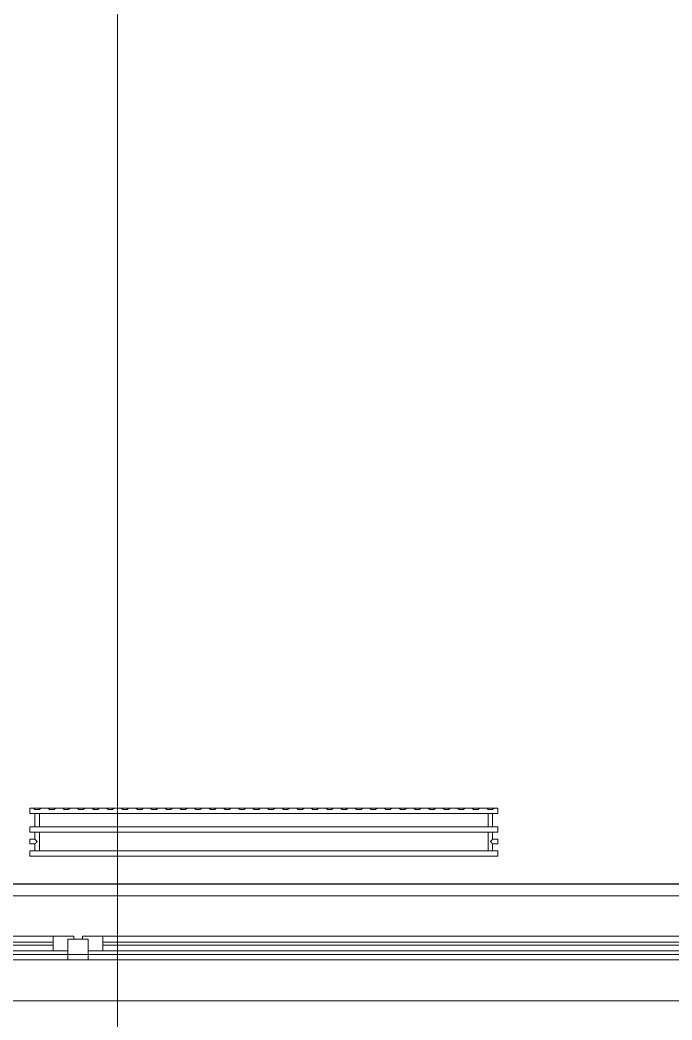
# Model space of a CAD drawing. Header units: millimetres. Extents: x -164500 to 426394, y -23753 to 102118.
# Drawn here: x 162448 to 164678, y 74215 to 77633 of the extents above; entities that cross this region are included whole.
import ezdxf

# ---------------------------------------------------------------- set-up
doc = ezdxf.new("R2010")
doc.units = ezdxf.units.MM
doc.linetypes.add('Осевая', pattern=[6350, 1270, -952.5, 3175, -952.5])
for name, color, linetype, lineweight in [('A-GLAZ', 7, 'Continuous', 9), ('A-GLAZ-1', 7, 'Continuous', 5), ('A-WALL', 7, 'Continuous', 5), ('I-WALL', 7, 'Continuous', 5), ('Оси', 7, 'Continuous', 9), ('Оси-2', 7, 'Осевая', 9)]:
    doc.layers.add(name, color=color, linetype=linetype, lineweight=lineweight)
doc.layers.add('M-EQPM-1', color=7, linetype='Continuous', lineweight=9, true_color=0xb2b2b2)

# ---------------------------------------------------------------- blocks, each defined once
blk = doc.blocks.new('120_Окно_СКБ_2Ст - 120_Окно_СКБ_2Ст 3100х2500 _мал_створка слева_ 2-22446355-Объем проектирования 2 этажа')
at = {"layer": 'A-GLAZ'}
for p, q in [((-1550, -127), (-1550, -57)), ((-1550, -57), (-1480, -57)), ((-1480, -57), (-1480, -127)), ((650, -127), (650, -57)), ((650, -57), (720, -57)), ((720, -57), (720, -127)), ((1480, -127), (1480, -57)), ((1480, -57), (1550, -57)), ((1550, -57), (1550, -127)), ((650, -87), (-1480, -87)), ((-1480, -87), (-1480, -127)), ((-1430, -137), (-1430, -87)), ((600, -137), (600, -87)), ((650, -127), (650, -87)), ((1480, -87), (720, -87)), ((720, -87), (720, -127)), ((770, -137), (770, -87)), ((1430, -137), (1430, -87)), ((1480, -127), (1480, -87)), ((-1480, -127), (-1550, -127)), ((-1480, -127), (-1500, -127)), ((-1500, -127), (-1500, -137)), ((720, -127), (650, -127)), ((670, -127), (650, -127)), ((670, -137), (670, -127)), ((720, -127), (700, -127)), ((700, -127), (700, -137)), ((1550, -127), (1480, -127)), ((1500, -127), (1480, -127)), ((1500, -137), (1500, -127)), ((-1500, -137), (670, -137)), ((670, -137), (-1500, -137)), ((700, -137), (1500, -137)), ((1500, -137), (700, -137))]:
    blk.add_line(p, q, dxfattribs=at)
at = {"layer": 'A-GLAZ-1'}
for p, q in [((1550, -57), (-1550, -57)), ((-1530, -127), (-1500, -127)), ((-1430, -107), (600, -107)), ((600, -117), (-1430, -117)), ((670, -127), (700, -127)), ((770, -107), (1430, -107)), ((1430, -117), (770, -117)), ((1500, -127), (1530, -127))]:
    blk.add_line(p, q, dxfattribs=at)
blk = doc.blocks.new('radiator_prado_classic_z_tip_30_po exemplyaru - Classic Z Тип 30-500-V445-Объем проектирования 2 этажа')
at = {"layer": 'M-EQPM-1'}
for p, q in [((0, -64), (0, -82)), ((0, -64), (1600, -64)), ((1600, -64), (0, -64)), ((0, -82), (0, -64)), ((1600, -82), (1600, -64)), ((1600, -64), (1600, -82)), ((0, -82), (1600, -82)), ((18.5, -82), (0, -82)), ((17.5, -82), (17.5, -106.5)), ((17.5, -82), (17.5, -106.5)), ((17.5, -82), (18.5, -82)), ((18.5, -82), (17.5, -82)), ((17.5, -82), (18.5, -82)), ((21.3, -82), (17.5, -82)), ((18.5, -82), (32.2, -82)), ((32.2, -82), (18.5, -82)), ((18.5, -82), (19.7, -82)), ((19.7, -82), (32.2, -82)), ((32.5, -82), (21.3, -82)), ((32.2, -82), (32.5, -82)), ((32.5, -82), (32.2, -82)), ((32.2, -82), (32.5, -82)), ((1567.8, -82), (32.2, -82)), ((32.5, -146), (32.5, -82)), ((32.5, -146), (32.5, -82)), ((1567.5, -82), (1567.5, -146)), ((1567.5, -82), (1567.5, -146)), ((1567.5, -82), (1567.8, -82)), ((1576.9, -82), (1567.5, -82)), ((1567.5, -82), (1567.8, -82)), ((1567.8, -82), (1567.5, -82)), ((1567.8, -82), (1571.2, -82)), ((1567.8, -82), (1581.5, -82)), ((1569.7, -82), (1567.8, -82)), ((1573.1, -82), (1569.7, -82)), ((1571.2, -82), (1581.5, -82)), ((1581.5, -82), (1573.1, -82)), ((1582.5, -82), (1576.9, -82)), ((1581.5, -82), (1582.5, -82)), ((1581.5, -82), (1582.5, -82)), ((1582.5, -82), (1581.5, -82)), ((1600, -82), (1581.5, -82)), ((1582.5, -106.5), (1582.5, -82)), ((1582.5, -106.5), (1582.5, -82)), ((17.5, -106.5), (0, -106.5)), ((17.5, -106.5), (0, -106.5)), ((0, -121.5), (0, -106.5)), ((0, -106.5), (0, -107.5)), ((0, -107.5), (0, -120.5)), ((0, -107.5), (0, -108.7)), ((0, -110.3), (0, -107.5)), ((0, -107.5), (0, -107.5)), ((0, -108.7), (0, -110.3)), ((0, -110.3), (0, -114)), ((0, -114), (0, -110.3)), ((0, -114), (0, -117.8)), ((0, -120.5), (0, -114)), ((0, -117.8), (0, -119.3)), ((0, -119.3), (0, -120.5)), ((0, -120.5), (0, -121.5)), ((0, -120.5), (0, -120.5)), ((0, -121.5), (17.5, -121.5)), ((0, -121.5), (17.5, -121.5)), ((17.5, -121.5), (17.5, -146)), ((17.5, -121.5), (17.5, -146)), ((1600, -106.5), (1582.5, -106.5)), ((1600, -106.5), (1582.5, -106.5)), ((1582.5, -146), (1582.5, -121.5)), ((1582.5, -121.5), (1600, -121.5)), ((1582.5, -146), (1582.5, -121.5)), ((1582.5, -121.5), (1600, -121.5)), ((1600, -107.5), (1600, -106.5)), ((1600, -106.5), (1600, -121.5)), ((1600, -107.5), (1600, -106.5)), ((1600, -106.5), (1600, -107.5)), ((1600, -114), (1600, -107.5)), ((1600, -112.1), (1600, -107.5)), ((1600, -107.5), (1600, -114)), ((1600, -120.5), (1600, -112.1)), ((1600, -120.5), (1600, -114)), ((1600, -114), (1600, -120.5)), ((1600, -121.5), (1600, -120.5)), ((1600, -121.5), (1600, -120.5)), ((1600, -120.5), (1600, -121.5)), ((0, -146), (0, -164)), ((1600, -146), (0, -146)), ((0, -146), (18.5, -146)), ((0, -164), (0, -146)), ((0, -164), (1600, -164)), ((17.8, -164), (0, -164)), ((18.5, -146), (17.5, -146)), ((17.5, -146), (18.5, -146)), ((18.5, -146), (17.5, -146)), ((17.5, -146), (31.5, -146)), ((17.5, -164), (17.5, -210)), ((17.5, -164), (17.5, -210)), ((17.5, -164), (17.8, -164)), ((17.8, -164), (17.5, -164)), ((17.5, -164), (17.8, -164)), ((17.8, -164), (17.5, -164)), ((17.8, -164), (32.2, -164)), ((19.7, -164), (17.8, -164)), ((17.8, -164), (32.2, -164)), ((18.5, -164), (17.8, -164)), ((32.2, -146), (18.5, -146)), ((18.5, -146), (19.7, -146)), ((19.7, -146), (18.5, -146)), ((19.7, -164), (18.5, -164)), ((19.7, -146), (32.2, -146)), ((32.2, -146), (19.7, -146)), ((23.1, -164), (19.7, -164)), ((21.3, -164), (19.7, -164)), ((23.1, -164), (21.3, -164)), ((26.9, -164), (23.1, -164)), ((25, -164), (23.1, -164)), ((32.5, -164), (25, -164)), ((32.2, -164), (26.9, -164)), ((31.5, -146), (32.5, -146)), ((32.5, -146), (32.2, -146)), ((32.2, -146), (32.5, -146)), ((32.5, -146), (32.2, -146)), ((32.2, -146), (1567.8, -146)), ((32.2, -164), (32.5, -164)), ((32.5, -164), (32.2, -164)), ((32.2, -164), (32.5, -164)), ((1567.8, -164), (32.2, -164)), ((32.5, -210), (32.5, -164)), ((32.5, -210), (32.5, -164)), ((1567.8, -146), (1567.5, -146)), ((1567.5, -146), (1568.5, -146)), ((1567.8, -146), (1567.5, -146)), ((1567.5, -146), (1567.8, -146)), ((1567.5, -164), (1567.5, -210)), ((1567.5, -164), (1567.5, -210)), ((1567.5, -164), (1567.8, -164)), ((1571.2, -164), (1567.5, -164)), ((1567.5, -164), (1567.8, -164)), ((1567.8, -164), (1567.5, -164)), ((1573.1, -146), (1567.8, -146)), ((1581.5, -146), (1567.8, -146)), ((1567.8, -146), (1581.5, -146)), ((1567.8, -164), (1571.2, -164)), ((1567.8, -164), (1582.2, -164)), ((1581.5, -164), (1567.8, -164)), ((1568.5, -146), (1576.9, -146)), ((1571.2, -164), (1575, -164)), ((1575, -164), (1571.2, -164)), ((1581.5, -146), (1573.1, -146)), ((1575, -164), (1580.3, -164)), ((1578.7, -164), (1575, -164)), ((1576.9, -146), (1582.5, -146)), ((1582.5, -164), (1578.7, -164)), ((1580.3, -164), (1582.2, -164)), ((1582.5, -146), (1581.5, -146)), ((1582.5, -146), (1581.5, -146)), ((1581.5, -146), (1582.5, -146)), ((1581.5, -146), (1600, -146)), ((1582.2, -164), (1581.5, -164)), ((1582.2, -164), (1582.5, -164)), ((1582.2, -164), (1582.5, -164)), ((1582.5, -164), (1582.2, -164)), ((1600, -164), (1582.2, -164)), ((1582.5, -210), (1582.5, -164)), ((1582.5, -210), (1582.5, -164)), ((1600, -164), (1600, -146)), ((1600, -146), (1600, -164)), ((1600, -210), (0, -210)), ((0, -210), (0, -228)), ((0, -228), (0, -210)), ((0, -210), (17.8, -210)), ((0, -228), (1600, -228)), ((12.5, -228), (0, -228)), ((17.5, -223), (12.5, -228)), ((17.5, -223), (12.5, -228)), ((37.5, -228), (12.5, -228)), ((37.5, -228), (12.5, -228)), ((12.5, -228), (37.5, -228)), ((17.8, -210), (17.5, -210)), ((17.5, -210), (17.8, -210)), ((30.3, -210), (17.5, -210)), ((17.5, -210), (17.8, -210)), ((17.5, -223), (32.5, -223)), ((32.5, -223), (17.5, -223)), ((30.3, -210), (17.8, -210)), ((17.8, -210), (32.2, -210)), ((17.8, -210), (18.5, -210)), ((18.5, -210), (19.7, -210)), ((19.7, -210), (21.3, -210)), ((21.3, -210), (23.1, -210)), ((23.1, -210), (25, -210)), ((25, -210), (26.9, -210)), ((26.9, -210), (28.8, -210)), ((28.8, -210), (30.3, -210)), ((32.2, -210), (30.3, -210)), ((32.5, -210), (30.3, -210)), ((30.3, -210), (31.5, -210)), ((31.5, -210), (32.2, -210)), ((32.5, -210), (32.2, -210)), ((32.2, -210), (32.5, -210)), ((32.2, -210), (32.5, -210)), ((32.2, -210), (1567.8, -210)), ((37.5, -228), (32.5, -223)), ((32.5, -223), (37.5, -228)), ((62.5, -228), (37.5, -228)), ((67.5, -223), (62.5, -228)), ((67.5, -223), (62.5, -228)), ((87.5, -228), (62.5, -228)), ((87.5, -228), (62.5, -228)), ((62.5, -228), (87.5, -228)), ((67.5, -223), (82.5, -223)), ((82.5, -223), (67.5, -223)), ((87.5, -228), (82.5, -223)), ((82.5, -223), (87.5, -228)), ((112.5, -228), (87.5, -228)), ((117.5, -223), (112.5, -228)), ((117.5, -223), (112.5, -228)), ((137.5, -228), (112.5, -228)), ((137.5, -228), (112.5, -228)), ((112.5, -228), (137.5, -228)), ((117.5, -223), (132.5, -223)), ((132.5, -223), (117.5, -223)), ((137.5, -228), (132.5, -223)), ((132.5, -223), (137.5, -228)), ((162.5, -228), (137.5, -228)), ((167.5, -223), (162.5, -228)), ((167.5, -223), (162.5, -228)), ((187.5, -228), (162.5, -228)), ((187.5, -228), (162.5, -228)), ((162.5, -228), (187.5, -228)), ((167.5, -223), (182.5, -223)), ((182.5, -223), (167.5, -223)), ((187.5, -228), (182.5, -223)), ((182.5, -223), (187.5, -228)), ((212.5, -228), (187.5, -228)), ((217.5, -223), (212.5, -228)), ((217.5, -223), (212.5, -228)), ((237.5, -228), (212.5, -228)), ((237.5, -228), (212.5, -228)), ((212.5, -228), (237.5, -228)), ((217.5, -223), (232.5, -223)), ((232.5, -223), (217.5, -223)), ((237.5, -228), (232.5, -223)), ((232.5, -223), (237.5, -228)), ((262.5, -228), (237.5, -228)), ((267.5, -223), (262.5, -228)), ((267.5, -223), (262.5, -228)), ((287.5, -228), (262.5, -228)), ((287.5, -228), (262.5, -228)), ((262.5, -228), (287.5, -228)), ((267.5, -223), (282.5, -223)), ((282.5, -223), (267.5, -223)), ((287.5, -228), (282.5, -223)), ((282.5, -223), (287.5, -228)), ((312.5, -228), (287.5, -228)), ((317.5, -223), (312.5, -228)), ((317.5, -223), (312.5, -228)), ((337.5, -228), (312.5, -228)), ((337.5, -228), (312.5, -228)), ((312.5, -228), (337.5, -228)), ((317.5, -223), (332.5, -223)), ((332.5, -223), (317.5, -223)), ((337.5, -228), (332.5, -223)), ((332.5, -223), (337.5, -228)), ((362.5, -228), (337.5, -228)), ((367.5, -223), (362.5, -228)), ((367.5, -223), (362.5, -228)), ((387.5, -228), (362.5, -228)), ((387.5, -228), (362.5, -228)), ((362.5, -228), (387.5, -228)), ((367.5, -223), (382.5, -223)), ((382.5, -223), (367.5, -223)), ((387.5, -228), (382.5, -223)), ((382.5, -223), (387.5, -228)), ((412.5, -228), (387.5, -228)), ((417.5, -223), (412.5, -228)), ((417.5, -223), (412.5, -228)), ((437.5, -228), (412.5, -228)), ((437.5, -228), (412.5, -228)), ((412.5, -228), (437.5, -228)), ((417.5, -223), (432.5, -223)), ((432.5, -223), (417.5, -223)), ((437.5, -228), (432.5, -223)), ((432.5, -223), (437.5, -228)), ((462.5, -228), (437.5, -228)), ((467.5, -223), (462.5, -228)), ((467.5, -223), (462.5, -228)), ((487.5, -228), (462.5, -228)), ((487.5, -228), (462.5, -228)), ((462.5, -228), (487.5, -228)), ((467.5, -223), (482.5, -223)), ((482.5, -223), (467.5, -223)), ((487.5, -228), (482.5, -223)), ((482.5, -223), (487.5, -228)), ((512.5, -228), (487.5, -228)), ((517.5, -223), (512.5, -228)), ((517.5, -223), (512.5, -228)), ((537.5, -228), (512.5, -228)), ((537.5, -228), (512.5, -228)), ((512.5, -228), (537.5, -228)), ((517.5, -223), (532.5, -223)), ((532.5, -223), (517.5, -223)), ((537.5, -228), (532.5, -223)), ((532.5, -223), (537.5, -228)), ((562.5, -228), (537.5, -228)), ((567.5, -223), (562.5, -228)), ((567.5, -223), (562.5, -228)), ((587.5, -228), (562.5, -228)), ((587.5, -228), (562.5, -228)), ((562.5, -228), (587.5, -228)), ((567.5, -223), (582.5, -223)), ((582.5, -223), (567.5, -223)), ((587.5, -228), (582.5, -223)), ((582.5, -223), (587.5, -228)), ((612.5, -228), (587.5, -228)), ((617.5, -223), (612.5, -228)), ((617.5, -223), (612.5, -228)), ((637.5, -228), (612.5, -228)), ((637.5, -228), (612.5, -228)), ((612.5, -228), (637.5, -228)), ((617.5, -223), (632.5, -223)), ((632.5, -223), (617.5, -223)), ((637.5, -228), (632.5, -223)), ((632.5, -223), (637.5, -228)), ((662.5, -228), (637.5, -228)), ((667.5, -223), (662.5, -228)), ((667.5, -223), (662.5, -228)), ((687.5, -228), (662.5, -228)), ((687.5, -228), (662.5, -228)), ((662.5, -228), (687.5, -228)), ((667.5, -223), (682.5, -223)), ((682.5, -223), (667.5, -223)), ((687.5, -228), (682.5, -223)), ((682.5, -223), (687.5, -228)), ((712.5, -228), (687.5, -228)), ((717.5, -223), (712.5, -228)), ((717.5, -223), (712.5, -228)), ((737.5, -228), (712.5, -228)), ((737.5, -228), (712.5, -228)), ((712.5, -228), (737.5, -228)), ((717.5, -223), (732.5, -223)), ((732.5, -223), (717.5, -223)), ((737.5, -228), (732.5, -223)), ((732.5, -223), (737.5, -228)), ((762.5, -228), (737.5, -228)), ((767.5, -223), (762.5, -228)), ((767.5, -223), (762.5, -228)), ((787.5, -228), (762.5, -228)), ((787.5, -228), (762.5, -228)), ((762.5, -228), (787.5, -228)), ((767.5, -223), (782.5, -223)), ((782.5, -223), (767.5, -223)), ((787.5, -228), (782.5, -223)), ((782.5, -223), (787.5, -228)), ((812.5, -228), (787.5, -228)), ((817.5, -223), (812.5, -228)), ((817.5, -223), (812.5, -228)), ((837.5, -228), (812.5, -228)), ((837.5, -228), (812.5, -228)), ((812.5, -228), (837.5, -228)), ((817.5, -223), (832.5, -223)), ((832.5, -223), (817.5, -223)), ((837.5, -228), (832.5, -223)), ((832.5, -223), (837.5, -228)), ((862.5, -228), (837.5, -228)), ((867.5, -223), (862.5, -228)), ((867.5, -223), (862.5, -228)), ((887.5, -228), (862.5, -228)), ((887.5, -228), (862.5, -228)), ((862.5, -228), (887.5, -228)), ((867.5, -223), (882.5, -223)), ((882.5, -223), (867.5, -223)), ((887.5, -228), (882.5, -223)), ((882.5, -223), (887.5, -228)), ((912.5, -228), (887.5, -228)), ((917.5, -223), (912.5, -228)), ((917.5, -223), (912.5, -228)), ((937.5, -228), (912.5, -228)), ((937.5, -228), (912.5, -228)), ((912.5, -228), (937.5, -228)), ((917.5, -223), (932.5, -223)), ((932.5, -223), (917.5, -223)), ((937.5, -228), (932.5, -223)), ((932.5, -223), (937.5, -228)), ((962.5, -228), (937.5, -228)), ((967.5, -223), (962.5, -228)), ((967.5, -223), (962.5, -228)), ((987.5, -228), (962.5, -228)), ((987.5, -228), (962.5, -228)), ((962.5, -228), (987.5, -228)), ((967.5, -223), (982.5, -223)), ((982.5, -223), (967.5, -223)), ((987.5, -228), (982.5, -223)), ((982.5, -223), (987.5, -228)), ((1012.5, -228), (987.5, -228)), ((1017.5, -223), (1012.5, -228)), ((1017.5, -223), (1012.5, -228)), ((1037.5, -228), (1012.5, -228)), ((1037.5, -228), (1012.5, -228)), ((1012.5, -228), (1037.5, -228)), ((1017.5, -223), (1032.5, -223)), ((1032.5, -223), (1017.5, -223)), ((1037.5, -228), (1032.5, -223)), ((1032.5, -223), (1037.5, -228)), ((1062.5, -228), (1037.5, -228)), ((1067.5, -223), (1062.5, -228)), ((1067.5, -223), (1062.5, -228)), ((1087.5, -228), (1062.5, -228)), ((1087.5, -228), (1062.5, -228)), ((1062.5, -228), (1087.5, -228)), ((1067.5, -223), (1082.5, -223)), ((1082.5, -223), (1067.5, -223)), ((1087.5, -228), (1082.5, -223)), ((1082.5, -223), (1087.5, -228)), ((1112.5, -228), (1087.5, -228)), ((1117.5, -223), (1112.5, -228)), ((1117.5, -223), (1112.5, -228)), ((1137.5, -228), (1112.5, -228)), ((1137.5, -228), (1112.5, -228)), ((1112.5, -228), (1137.5, -228)), ((1117.5, -223), (1132.5, -223)), ((1132.5, -223), (1117.5, -223)), ((1137.5, -228), (1132.5, -223)), ((1132.5, -223), (1137.5, -228)), ((1162.5, -228), (1137.5, -228)), ((1167.5, -223), (1162.5, -228)), ((1167.5, -223), (1162.5, -228)), ((1187.5, -228), (1162.5, -228)), ((1187.5, -228), (1162.5, -228)), ((1162.5, -228), (1187.5, -228)), ((1167.5, -223), (1182.5, -223)), ((1182.5, -223), (1167.5, -223)), ((1187.5, -228), (1182.5, -223)), ((1182.5, -223), (1187.5, -228)), ((1212.5, -228), (1187.5, -228)), ((1217.5, -223), (1212.5, -228)), ((1217.5, -223), (1212.5, -228)), ((1237.5, -228), (1212.5, -228)), ((1237.5, -228), (1212.5, -228)), ((1212.5, -228), (1237.5, -228)), ((1217.5, -223), (1232.5, -223)), ((1232.5, -223), (1217.5, -223)), ((1237.5, -228), (1232.5, -223)), ((1232.5, -223), (1237.5, -228)), ((1262.5, -228), (1237.5, -228)), ((1267.5, -223), (1262.5, -228)), ((1267.5, -223), (1262.5, -228)), ((1287.5, -228), (1262.5, -228)), ((1287.5, -228), (1262.5, -228)), ((1262.5, -228), (1287.5, -228)), ((1267.5, -223), (1282.5, -223)), ((1282.5, -223), (1267.5, -223)), ((1287.5, -228), (1282.5, -223)), ((1282.5, -223), (1287.5, -228)), ((1312.5, -228), (1287.5, -228)), ((1317.5, -223), (1312.5, -228)), ((1317.5, -223), (1312.5, -228)), ((1337.5, -228), (1312.5, -228)), ((1337.5, -228), (1312.5, -228)), ((1312.5, -228), (1337.5, -228)), ((1317.5, -223), (1332.5, -223)), ((1332.5, -223), (1317.5, -223)), ((1337.5, -228), (1332.5, -223)), ((1332.5, -223), (1337.5, -228)), ((1362.5, -228), (1337.5, -228)), ((1367.5, -223), (1362.5, -228)), ((1367.5, -223), (1362.5, -228)), ((1387.5, -228), (1362.5, -228)), ((1387.5, -228), (1362.5, -228)), ((1362.5, -228), (1387.5, -228)), ((1367.5, -223), (1382.5, -223)), ((1382.5, -223), (1367.5, -223)), ((1387.5, -228), (1382.5, -223)), ((1382.5, -223), (1387.5, -228)), ((1412.5, -228), (1387.5, -228)), ((1417.5, -223), (1412.5, -228)), ((1417.5, -223), (1412.5, -228)), ((1437.5, -228), (1412.5, -228)), ((1437.5, -228), (1412.5, -228)), ((1412.5, -228), (1437.5, -228)), ((1417.5, -223), (1432.5, -223)), ((1432.5, -223), (1417.5, -223)), ((1437.5, -228), (1432.5, -223)), ((1432.5, -223), (1437.5, -228)), ((1462.5, -228), (1437.5, -228)), ((1467.5, -223), (1462.5, -228)), ((1467.5, -223), (1462.5, -228)), ((1487.5, -228), (1462.5, -228)), ((1487.5, -228), (1462.5, -228)), ((1462.5, -228), (1487.5, -228)), ((1467.5, -223), (1482.5, -223)), ((1482.5, -223), (1467.5, -223)), ((1487.5, -228), (1482.5, -223)), ((1482.5, -223), (1487.5, -228)), ((1512.5, -228), (1487.5, -228)), ((1517.5, -223), (1512.5, -228)), ((1517.5, -223), (1512.5, -228)), ((1537.5, -228), (1512.5, -228)), ((1537.5, -228), (1512.5, -228)), ((1512.5, -228), (1537.5, -228)), ((1517.5, -223), (1532.5, -223)), ((1532.5, -223), (1517.5, -223)), ((1537.5, -228), (1532.5, -223)), ((1532.5, -223), (1537.5, -228)), ((1562.5, -228), (1537.5, -228)), ((1567.5, -223), (1562.5, -228)), ((1567.5, -223), (1562.5, -228)), ((1587.5, -228), (1562.5, -228)), ((1587.5, -228), (1562.5, -228)), ((1562.5, -228), (1587.5, -228)), ((1569.7, -210), (1567.5, -210)), ((1567.5, -210), (1567.8, -210)), ((1567.8, -210), (1567.5, -210)), ((1567.5, -210), (1567.8, -210)), ((1567.5, -223), (1582.5, -223)), ((1582.5, -223), (1567.5, -223)), ((1567.8, -210), (1569.7, -210)), ((1582.2, -210), (1567.8, -210)), ((1567.8, -210), (1582.2, -210)), ((1571.2, -210), (1569.7, -210)), ((1569.7, -210), (1573.1, -210)), ((1573.1, -210), (1571.2, -210)), ((1575, -210), (1573.1, -210)), ((1573.1, -210), (1582.2, -210)), ((1576.9, -210), (1575, -210)), ((1578.7, -210), (1576.9, -210)), ((1580.3, -210), (1578.7, -210)), ((1581.5, -210), (1580.3, -210)), ((1582.2, -210), (1581.5, -210)), ((1582.5, -210), (1582.2, -210)), ((1582.2, -210), (1582.5, -210)), ((1582.5, -210), (1582.2, -210)), ((1582.2, -210), (1582.5, -210)), ((1582.2, -210), (1600, -210)), ((1587.5, -228), (1582.5, -223)), ((1582.5, -223), (1587.5, -228)), ((1600, -228), (1587.5, -228)), ((1600, -228), (1600, -210)), ((1600, -210), (1600, -228))]:
    blk.add_line(p, q, dxfattribs=at)
for points, knots in [([(18.5, -107.5), (18.4, -107.4), (18.3, -107.3), (18.1, -107.1), (17.9, -106.9), (17.8, -106.8), (17.7, -106.7), (17.5, -106.5), (17.5, -106.5), (17.5, -106.5)], [0.7142857, 0.7142857, 0.7142857, 0.7142857, 0.75, 0.7857143, 0.8214286, 0.8571429, 0.8928571, 0.9285714, 1, 1, 1, 1]), ([(17.5, -106.5), (17.5, -106.5), (17.5, -106.5), (17.7, -106.7), (17.8, -106.8), (17.9, -106.9), (18.1, -107.1), (18.3, -107.3), (18.4, -107.4), (18.5, -107.5)], [0, 0, 0, 0, 0.0714286, 0.1071429, 0.1428571, 0.1785714, 0.2142857, 0.25, 0.2857143, 0.2857143, 0.2857143, 0.2857143]), ([(17.5, -106.5), (17.5, -106.5), (17.5, -106.5), (17.7, -106.7), (17.8, -106.8), (17.9, -106.9), (18.1, -107.1), (18.3, -107.3), (18.4, -107.4), (18.5, -107.5)], [0, 0, 0, 0, 0.0714286, 0.1071429, 0.1428571, 0.1785714, 0.2142857, 0.25, 0.2857143, 0.2857143, 0.2857143, 0.2857143]), ([(25, -114), (24.5, -113.5), (23.6, -112.6), (22.4, -111.4), (21.6, -110.6), (21.1, -110.1), (20.8, -109.8), (20.5, -109.5), (20.2, -109.2), (19.8, -108.9), (19.6, -108.6), (19.3, -108.3), (19, -108), (18.7, -107.7), (18.5, -107.5), (18.3, -107.3), (18.1, -107.1), (17.9, -106.9), (17.8, -106.8), (17.7, -106.7), (17.5, -106.5), (17.5, -106.5), (17.5, -106.5)], [0, 0, 0, 0, 0.142857, 0.285714, 0.357143, 0.392857, 0.428571, 0.464286, 0.5, 0.535714, 0.571429, 0.607143, 0.642857, 0.678571, 0.714286, 0.75, 0.785714, 0.821429, 0.857143, 0.892857, 0.928571, 1, 1, 1, 1]), ([(17.5, -121.5), (17.5, -121.5), (17.5, -121.5), (17.7, -121.3), (17.8, -121.2), (17.9, -121.1), (18.1, -120.9), (18.3, -120.7), (18.5, -120.5), (18.7, -120.3), (19, -120), (19.3, -119.7), (19.6, -119.4), (19.8, -119.1), (20.3, -118.7), (20.7, -118.3), (21.1, -117.9), (21.6, -117.4), (22.4, -116.6), (23.6, -115.4), (24.5, -114.5), (25, -114)], [0, 0, 0, 0, 0.071429, 0.107143, 0.142857, 0.178571, 0.214286, 0.25, 0.285714, 0.321429, 0.357143, 0.392857, 0.428571, 0.464286, 0.5, 0.571429, 0.607143, 0.642857, 0.714286, 0.857143, 1, 1, 1, 1]), ([(17.5, -121.5), (17.5, -121.5), (17.5, -121.5), (17.7, -121.3), (17.8, -121.2), (17.9, -121.1), (18.1, -120.9), (18.3, -120.7), (18.4, -120.6), (18.5, -120.5)], [0, 0, 0, 0, 0.0714286, 0.1071429, 0.1428571, 0.1785714, 0.2142857, 0.25, 0.2857143, 0.2857143, 0.2857143, 0.2857143]), ([(18.5, -120.5), (18.4, -120.6), (18.3, -120.7), (18.1, -120.9), (17.9, -121.1), (17.8, -121.2), (17.7, -121.3), (17.5, -121.5), (17.5, -121.5), (17.5, -121.5)], [0.7142857, 0.7142857, 0.7142857, 0.7142857, 0.75, 0.7857143, 0.8214286, 0.8571429, 0.8928571, 0.9285714, 1, 1, 1, 1]), ([(18.5, -120.5), (18.4, -120.6), (18.3, -120.7), (18.1, -120.9), (17.9, -121.1), (17.8, -121.2), (17.7, -121.3), (17.5, -121.5), (17.5, -121.5), (17.5, -121.5)], [0.7142857, 0.7142857, 0.7142857, 0.7142857, 0.75, 0.7857143, 0.8214286, 0.8571429, 0.8928571, 0.9285714, 1, 1, 1, 1]), ([(22.1, -111.1), (21.9, -110.9), (21.6, -110.6), (21.1, -110.1), (20.8, -109.8), (20.5, -109.5), (20.2, -109.2), (19.9, -108.8), (19.7, -108.7), (19.6, -108.6)], [0.2857143, 0.2857143, 0.2857143, 0.2857143, 0.3571429, 0.3928571, 0.4285714, 0.4642857, 0.5, 0.5357143, 0.5714286, 0.5714286, 0.5714286, 0.5714286]), ([(19.6, -108.6), (19.7, -108.7), (19.9, -108.8), (20.3, -109.3), (20.7, -109.7), (21.1, -110.1), (21.6, -110.6), (21.9, -110.9), (22.1, -111.1)], [0.4285714, 0.4285714, 0.4285714, 0.4285714, 0.4642857, 0.5, 0.5714286, 0.6071429, 0.6428571, 0.7142857, 0.7142857, 0.7142857, 0.7142857]), ([(19.6, -108.6), (19.7, -108.7), (19.8, -108.9), (20.3, -109.3), (20.6, -109.6), (20.8, -109.8)], [0.4285714, 0.4285714, 0.4285714, 0.4285714, 0.4642857, 0.5, 0.5714286, 0.5714286, 0.5714286, 0.5714286]), ([(19.6, -119.4), (19.7, -119.3), (19.9, -119.2), (20.3, -118.7), (20.7, -118.3), (21.1, -117.9), (21.6, -117.4), (21.9, -117.1), (22.1, -116.9)], [0.4285714, 0.4285714, 0.4285714, 0.4285714, 0.4642857, 0.5, 0.5714286, 0.6071429, 0.6428571, 0.7142857, 0.7142857, 0.7142857, 0.7142857]), ([(22.1, -116.9), (21.9, -117.1), (21.6, -117.4), (21.1, -117.9), (20.8, -118.2), (20.5, -118.5), (20.2, -118.8), (19.9, -119.2), (19.7, -119.3), (19.6, -119.4)], [0.2857143, 0.2857143, 0.2857143, 0.2857143, 0.3571429, 0.3928571, 0.4285714, 0.4642857, 0.5, 0.5357143, 0.5714286, 0.5714286, 0.5714286, 0.5714286]), ([(20.8, -109.8), (20.9, -109.9), (21.1, -110.1), (21.6, -110.6), (21.9, -110.9), (22.1, -111.1)], [0.5714286, 0.5714286, 0.5714286, 0.5714286, 0.6071429, 0.6428571, 0.7142857, 0.7142857, 0.7142857, 0.7142857]), ([(22.1, -116.9), (21.9, -117.1), (21.6, -117.4), (21.1, -117.9), (20.9, -118.1), (20.8, -118.2)], [0.2857143, 0.2857143, 0.2857143, 0.2857143, 0.3571429, 0.3928571, 0.4285714, 0.4285714, 0.4285714, 0.4285714]), ([(1575, -114), (1575.5, -113.5), (1576.4, -112.6), (1577.6, -111.4), (1578.4, -110.6), (1578.9, -110.1), (1579.2, -109.8), (1579.5, -109.5), (1579.8, -109.2), (1580.1, -108.8), (1580.4, -108.6), (1580.7, -108.3), (1581, -108), (1581.3, -107.7), (1581.5, -107.5), (1581.7, -107.3), (1581.9, -107.1), (1582.1, -106.9), (1582.2, -106.8), (1582.3, -106.7), (1582.5, -106.5), (1582.5, -106.5), (1582.5, -106.5)], [0, 0, 0, 0, 0.142857, 0.285714, 0.357143, 0.392857, 0.428571, 0.464286, 0.5, 0.535714, 0.571429, 0.607143, 0.642857, 0.678571, 0.714286, 0.75, 0.785714, 0.821429, 0.857143, 0.892857, 0.928571, 1, 1, 1, 1]), ([(1582.5, -121.5), (1582.5, -121.5), (1582.5, -121.5), (1582.3, -121.3), (1582.2, -121.2), (1582.1, -121.1), (1581.9, -120.9), (1581.7, -120.7), (1581.5, -120.5), (1581.3, -120.3), (1581, -120), (1580.7, -119.7), (1580.4, -119.4), (1580.1, -119.2), (1579.7, -118.7), (1579.3, -118.3), (1578.9, -117.9), (1578.4, -117.4), (1577.6, -116.6), (1576.4, -115.4), (1575.5, -114.5), (1575, -114)], [0, 0, 0, 0, 0.071429, 0.107143, 0.142857, 0.178571, 0.214286, 0.25, 0.285714, 0.321429, 0.357143, 0.392857, 0.428571, 0.464286, 0.5, 0.571429, 0.607143, 0.642857, 0.714286, 0.857143, 1, 1, 1, 1]), ([(1577.9, -111.1), (1578.1, -110.9), (1578.4, -110.6), (1578.9, -110.1), (1579.2, -109.8), (1579.5, -109.5), (1579.8, -109.2), (1580.1, -108.8), (1580.3, -108.7), (1580.4, -108.6)], [0.2857143, 0.2857143, 0.2857143, 0.2857143, 0.3571429, 0.3928571, 0.4285714, 0.4642857, 0.5, 0.5357143, 0.5714286, 0.5714286, 0.5714286, 0.5714286]), ([(1579.2, -109.8), (1579.1, -109.9), (1578.9, -110.1), (1578.4, -110.6), (1578.1, -110.9), (1577.9, -111.1)], [0.5714286, 0.5714286, 0.5714286, 0.5714286, 0.6071429, 0.6428571, 0.7142857, 0.7142857, 0.7142857, 0.7142857]), ([(1579.2, -109.8), (1579.1, -109.9), (1578.9, -110.1), (1578.4, -110.6), (1578.1, -110.9), (1577.9, -111.1)], [0.5714286, 0.5714286, 0.5714286, 0.5714286, 0.6071429, 0.6428571, 0.7142857, 0.7142857, 0.7142857, 0.7142857]), ([(1577.9, -116.9), (1578.1, -117.1), (1578.4, -117.4), (1578.9, -117.9), (1579.1, -118.1), (1579.2, -118.2)], [0.2857143, 0.2857143, 0.2857143, 0.2857143, 0.3571429, 0.3928571, 0.4285714, 0.4285714, 0.4285714, 0.4285714]), ([(1577.9, -116.9), (1578.1, -117.1), (1578.4, -117.4), (1578.9, -117.9), (1579.1, -118.1), (1579.2, -118.2)], [0.2857143, 0.2857143, 0.2857143, 0.2857143, 0.3571429, 0.3928571, 0.4285714, 0.4285714, 0.4285714, 0.4285714]), ([(1579.2, -118.2), (1579.1, -118.1), (1578.9, -117.9), (1578.4, -117.4), (1578.1, -117.1), (1577.9, -116.9)], [0.5714286, 0.5714286, 0.5714286, 0.5714286, 0.6071429, 0.6428571, 0.7142857, 0.7142857, 0.7142857, 0.7142857]), ([(1580.4, -108.6), (1580.3, -108.7), (1580.1, -108.8), (1579.7, -109.3), (1579.4, -109.6), (1579.2, -109.8)], [0.4285714, 0.4285714, 0.4285714, 0.4285714, 0.4642857, 0.5, 0.5714286, 0.5714286, 0.5714286, 0.5714286]), ([(1580.4, -108.6), (1580.3, -108.7), (1580.1, -108.8), (1579.7, -109.3), (1579.4, -109.6), (1579.2, -109.8)], [0.4285714, 0.4285714, 0.4285714, 0.4285714, 0.4642857, 0.5, 0.5714286, 0.5714286, 0.5714286, 0.5714286]), ([(1580.4, -119.4), (1580.3, -119.3), (1580.1, -119.2), (1579.7, -118.7), (1579.4, -118.4), (1579.2, -118.2)], [0.4285714, 0.4285714, 0.4285714, 0.4285714, 0.4642857, 0.5, 0.5714286, 0.5714286, 0.5714286, 0.5714286]), ([(1582.5, -106.5), (1582.5, -106.5), (1582.5, -106.5), (1582.3, -106.7), (1582.2, -106.8), (1582.1, -106.9), (1581.9, -107.1), (1581.7, -107.3), (1581.6, -107.4), (1581.5, -107.5)], [0, 0, 0, 0, 0.0714286, 0.1071429, 0.1428571, 0.1785714, 0.2142857, 0.25, 0.2857143, 0.2857143, 0.2857143, 0.2857143]), ([(1582.5, -106.5), (1582.5, -106.5), (1582.5, -106.5), (1582.3, -106.7), (1582.2, -106.8), (1582.1, -106.9), (1581.9, -107.1), (1581.7, -107.3), (1581.6, -107.4), (1581.5, -107.5)], [0, 0, 0, 0, 0.0714286, 0.1071429, 0.1428571, 0.1785714, 0.2142857, 0.25, 0.2857143, 0.2857143, 0.2857143, 0.2857143]), ([(1581.5, -107.5), (1581.6, -107.4), (1581.7, -107.3), (1581.9, -107.1), (1582.1, -106.9), (1582.2, -106.8), (1582.3, -106.7), (1582.5, -106.5), (1582.5, -106.5), (1582.5, -106.5)], [0.7142857, 0.7142857, 0.7142857, 0.7142857, 0.75, 0.7857143, 0.8214286, 0.8571429, 0.8928571, 0.9285714, 1, 1, 1, 1]), ([(1581.5, -120.5), (1581.6, -120.6), (1581.7, -120.7), (1581.9, -120.9), (1582.1, -121.1), (1582.2, -121.2), (1582.3, -121.3), (1582.5, -121.5), (1582.5, -121.5), (1582.5, -121.5)], [0.7142857, 0.7142857, 0.7142857, 0.7142857, 0.75, 0.7857143, 0.8214286, 0.8571429, 0.8928571, 0.9285714, 1, 1, 1, 1]), ([(1581.5, -120.5), (1581.6, -120.6), (1581.7, -120.7), (1581.9, -120.9), (1582.1, -121.1), (1582.2, -121.2), (1582.3, -121.3), (1582.5, -121.5), (1582.5, -121.5), (1582.5, -121.5)], [0.7142857, 0.7142857, 0.7142857, 0.7142857, 0.75, 0.7857143, 0.8214286, 0.8571429, 0.8928571, 0.9285714, 1, 1, 1, 1]), ([(1582.5, -121.5), (1582.5, -121.5), (1582.5, -121.5), (1582.3, -121.3), (1582.2, -121.2), (1582.1, -121.1), (1581.9, -120.9), (1581.7, -120.7), (1581.6, -120.6), (1581.5, -120.5)], [0, 0, 0, 0, 0.0714286, 0.1071429, 0.1428571, 0.1785714, 0.2142857, 0.25, 0.2857143, 0.2857143, 0.2857143, 0.2857143])]:
    blk.add_open_spline(points, degree=3, knots=knots, dxfattribs=at)
for points in [[(19.6, -108.6), (19.5, -108.5), (19.3, -108.3), (19, -108), (18.7, -107.7), (18.6, -107.6), (18.5, -107.5)], [(18.5, -107.5), (18.6, -107.6), (18.7, -107.7), (19, -108), (19.3, -108.3), (19.5, -108.5), (19.6, -108.6)], [(18.5, -107.5), (18.6, -107.6), (18.7, -107.7), (19, -108), (19.3, -108.3), (19.5, -108.5), (19.6, -108.6)], [(18.5, -120.5), (18.6, -120.4), (18.7, -120.3), (19, -120), (19.3, -119.7), (19.5, -119.5), (19.6, -119.4)], [(19.6, -119.4), (19.5, -119.5), (19.3, -119.7), (19, -120), (18.7, -120.3), (18.6, -120.4), (18.5, -120.5)], [(19.6, -119.4), (19.5, -119.5), (19.3, -119.7), (19, -120), (18.7, -120.3), (18.6, -120.4), (18.5, -120.5)], [(20.8, -118.2), (20.7, -118.3), (20.5, -118.5), (20.2, -118.8), (19.8, -119.1), (19.7, -119.3), (19.6, -119.4)], [(25, -114), (24.5, -113.5), (23.6, -112.6), (22.6, -111.6), (22.1, -111.1)], [(22.1, -111.1), (22.6, -111.6), (23.6, -112.6), (24.5, -113.5), (25, -114)], [(22.1, -111.1), (22.6, -111.6), (23.6, -112.6), (24.5, -113.5), (25, -114)], [(22.1, -116.9), (22.6, -116.4), (23.6, -115.4), (24.5, -114.5), (25, -114)], [(25, -114), (24.5, -114.5), (23.6, -115.4), (22.6, -116.4), (22.1, -116.9)], [(23.6, -115.4), (23.1, -115.9), (22.6, -116.4), (22.1, -116.9)], [(25, -114), (24.5, -114.5), (24, -115), (23.6, -115.4)], [(1577.9, -111.1), (1577.4, -111.6), (1576.4, -112.6), (1575.5, -113.5), (1575, -114)], [(1575, -114), (1575.5, -113.5), (1576.4, -112.6), (1577.4, -111.6), (1577.9, -111.1)], [(1576.4, -112.6), (1576, -113), (1575.5, -113.5), (1575, -114)], [(1575, -114), (1575.5, -114.5), (1576.4, -115.4), (1577.4, -116.4), (1577.9, -116.9)], [(1575, -114), (1575.5, -114.5), (1576.4, -115.4), (1577.4, -116.4), (1577.9, -116.9)], [(1577.9, -116.9), (1577.4, -116.4), (1576.4, -115.4), (1575.5, -114.5), (1575, -114)], [(1577.9, -111.1), (1577.4, -111.6), (1576.9, -112.1), (1576.4, -112.6)], [(1579.2, -118.2), (1579.3, -118.3), (1579.5, -118.5), (1579.8, -118.8), (1580.1, -119.2), (1580.3, -119.3), (1580.4, -119.4)], [(1579.2, -118.2), (1579.3, -118.3), (1579.5, -118.5), (1579.8, -118.8), (1580.1, -119.2), (1580.3, -119.3), (1580.4, -119.4)], [(1581.5, -107.5), (1581.4, -107.6), (1581.3, -107.7), (1581, -108), (1580.7, -108.3), (1580.5, -108.5), (1580.4, -108.6)], [(1581.5, -107.5), (1581.4, -107.6), (1581.3, -107.7), (1581, -108), (1580.7, -108.3), (1580.5, -108.5), (1580.4, -108.6)], [(1580.4, -108.6), (1580.5, -108.5), (1580.7, -108.3), (1581, -108), (1581.3, -107.7), (1581.4, -107.6), (1581.5, -107.5)], [(1580.4, -119.4), (1580.5, -119.5), (1580.7, -119.7), (1581, -120), (1581.3, -120.3), (1581.4, -120.4), (1581.5, -120.5)], [(1580.4, -119.4), (1580.5, -119.5), (1580.7, -119.7), (1581, -120), (1581.3, -120.3), (1581.4, -120.4), (1581.5, -120.5)], [(1581.5, -120.5), (1581.4, -120.4), (1581.3, -120.3), (1581, -120), (1580.7, -119.7), (1580.5, -119.5), (1580.4, -119.4)]]:
    blk.add_open_spline(points, degree=3, dxfattribs=at)
blk = doc.blocks.new('2floor')
at = {"layer": 'A-WALL'}
for p, q in [((160432.1, -100), (170682.1, -100)), ((164882.1, -258), (161782.1, -258))]:
    blk.add_line(p, q, dxfattribs=at)
at = {"layer": 'I-WALL'}
for p, q in [((161782.1, 141), (164862.1, 141)), ((161782.1, 140), (164862.1, 140)), ((164861.1, 100), (161803.1, 100))]:
    blk.add_line(p, q, dxfattribs=at)
at = {"layer": 'Оси'}
blk.add_line((162782.1, -1906.3), (162782.1, 3093.7), dxfattribs=at)
at = {"layer": 'Оси-2'}
blk.add_line((162782.1, 3093.7), (162782.1, 22398.1), dxfattribs=at)
at = {"layer": 'A-GLAZ', "color": 3, "rotation": 180}
blk.add_blockref('120_Окно_СКБ_2Ст - 120_Окно_СКБ_2Ст 3100х2500 _мал_створка слева_ 2-22446355-Объем проектирования 2 этажа', (163332.1, -175), dxfattribs=at)
at = {"layer": 'M-EQPM-1', "rotation": 180}
blk.add_blockref('radiator_prado_classic_z_tip_30_po exemplyaru - Classic Z Тип 30-500-V445-Объем проектирования 2 этажа', (164082.2, 172), dxfattribs=at)

msp = doc.modelspace()

# ---------------------------------------------------------------- block references
msp.add_blockref('2floor', (0, 74539.358))

doc.saveas('drawing.dxf')
